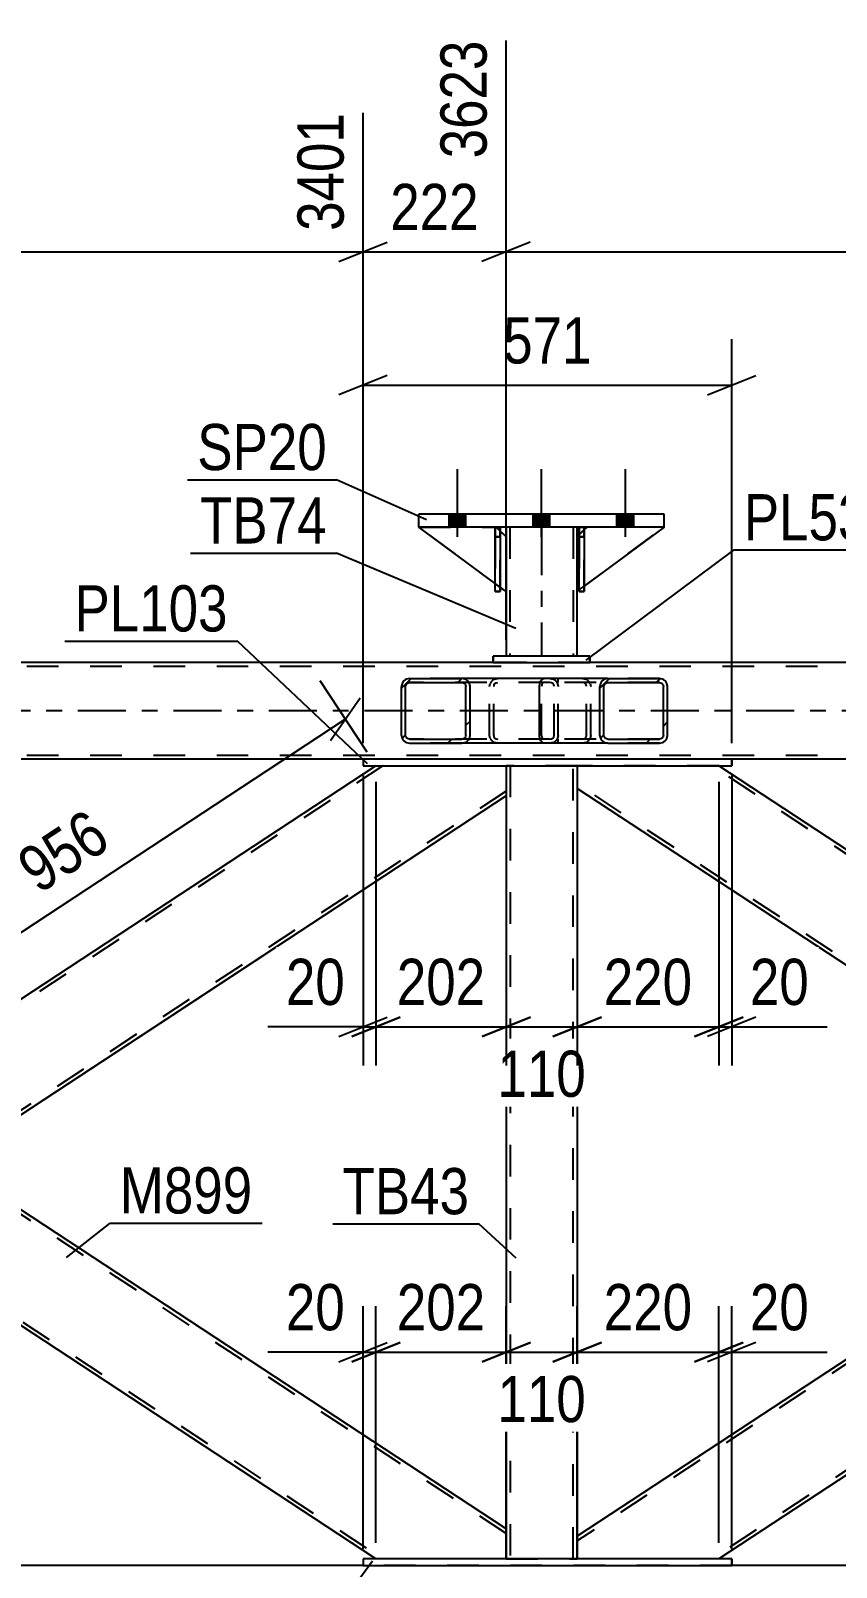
# Model space of a CAD drawing. Header units: millimetres. Extents: x -834 to 355, y -855 to -14.
# Drawn here: x -677.9 to -628, y -532.2 to -436.8 of the extents above; entities that cross this region are included whole.
import ezdxf

# ---------------------------------------------------------------- set-up
doc = ezdxf.new("R2010")
doc.units = ezdxf.units.MM
doc.linetypes.add('DXK_LINE_DOT2', pattern=[3.9198, 1.9599, -1.9599])
doc.linetypes.add('DXK_LINE_DOT3', pattern=[5.9187, 2.979, -0.9799, 0.9799, -0.9799])
doc.styles.add('Arial Narrow', font='ARIALN.TTF', dxfattribs={"height": 0.2})

# ---------------------------------------------------------------- blocks, each defined once
blk = doc.blocks.new('Bolt-570384938-8550 - 8376')
at = {"linetype": 'Continuous'}
for points in [[(-651.956, -467.632), (-650.916, -467.632), (-650.916, -466.832), (-651.956, -466.832)], [(-651.956, -467.632), (-650.916, -467.632), (-650.916, -466.832), (-651.956, -466.832)], [(-651.956, -467.632), (-650.916, -467.632), (-650.916, -466.832), (-651.956, -466.832)], [(-646.756, -467.632), (-645.716, -467.632), (-645.716, -466.832), (-646.756, -466.832)], [(-646.756, -467.632), (-645.716, -467.632), (-645.716, -466.832), (-646.756, -466.832)], [(-641.556, -467.632), (-640.516, -467.632), (-640.516, -466.832), (-641.556, -466.832)], [(-641.556, -467.632), (-640.516, -467.632), (-640.516, -466.832), (-641.556, -466.832)], [(-641.556, -467.632), (-640.516, -467.632), (-640.516, -466.832), (-641.556, -466.832)]]:
    blk.add_hatch(color=1, dxfattribs=at).paths.add_polyline_path(points)
at = {"color": 1, "linetype": 'Continuous'}
for p, q in [((-651.436, -468.232), (-651.436, -464.032)), ((-651.436, -468.232), (-651.436, -464.032)), ((-651.436, -468.232), (-651.436, -464.032)), ((-646.236, -468.232), (-646.236, -464.032)), ((-646.236, -468.232), (-646.236, -464.032)), ((-641.036, -468.232), (-641.036, -464.032)), ((-641.036, -468.232), (-641.036, -464.032)), ((-641.036, -468.232), (-641.036, -464.032)), ((-651.956, -467.632), (-651.956, -466.832)), ((-651.956, -467.632), (-651.956, -466.832)), ((-651.956, -467.632), (-651.956, -466.832)), ((-650.916, -467.632), (-650.916, -466.832)), ((-650.916, -467.632), (-650.916, -466.832)), ((-650.916, -467.632), (-650.916, -466.832)), ((-646.756, -467.632), (-646.756, -466.832)), ((-646.756, -467.632), (-646.756, -466.832)), ((-645.716, -467.632), (-645.716, -466.832)), ((-645.716, -467.632), (-645.716, -466.832)), ((-641.556, -467.632), (-641.556, -466.832)), ((-641.556, -467.632), (-641.556, -466.832)), ((-641.556, -467.632), (-641.556, -466.832)), ((-640.516, -467.632), (-640.516, -466.832)), ((-640.516, -467.632), (-640.516, -466.832)), ((-640.516, -467.632), (-640.516, -466.832))]:
    blk.add_line(p, q, dxfattribs=at)
blk = doc.blocks.new('Part-570384938-8396 - 8376')
at = {"linetype": 'Continuous'}
h = blk.add_hatch(dxfattribs=at)
h.set_pattern_fill('', scale=0.7, style=0, pattern_type=0)
h.set_pattern_definition([(45, (-654.8818, -480.7356), (-1.57154, 1.57154), [])])
h.paths.add_polyline_path([(-654.921, -480.552), (-654.882, -480.736), (-654.771, -480.891), (-654.605, -480.995), (-654.41, -481.032), (-651.175, -481.032), (-650.979, -480.995), (-650.814, -480.891), (-650.703, -480.736), (-650.664, -480.552), (-650.664, -477.512), (-650.703, -477.328), (-650.814, -477.173), (-650.979, -477.068), (-651.175, -477.032), (-654.41, -477.032), (-654.605, -477.068), (-654.771, -477.173), (-654.882, -477.328), (-654.921, -477.512)])
h.paths.add_polyline_path([(-654.646, -477.42), (-654.591, -477.342), (-654.508, -477.29), (-654.41, -477.272), (-651.175, -477.272), (-651.077, -477.29), (-650.994, -477.342), (-650.939, -477.42), (-650.919, -477.512), (-650.919, -480.552), (-650.939, -480.644), (-650.994, -480.722), (-651.077, -480.774), (-651.175, -480.792), (-654.41, -480.792), (-654.508, -480.774), (-654.591, -480.722), (-654.646, -480.644), (-654.665, -480.552), (-654.665, -477.512)])
at = {"color": 2, "linetype": 'Continuous'}
for p, q in [((-654.882, -477.328), (-654.921, -477.512)), ((-654.665, -477.512), (-654.646, -477.42)), ((-654.646, -477.42), (-654.591, -477.342)), ((-654.41, -477.032), (-654.605, -477.068)), ((-654.591, -477.342), (-654.508, -477.29)), ((-654.508, -477.29), (-654.41, -477.272)), ((-654.41, -477.032), (-651.175, -477.032)), ((-654.41, -477.272), (-651.175, -477.272)), ((-646.096, -477.032), (-651.175, -477.032)), ((-650.979, -477.068), (-651.175, -477.032)), ((-651.175, -477.272), (-651.077, -477.29)), ((-651.077, -477.29), (-650.994, -477.342)), ((-650.994, -477.342), (-650.939, -477.42)), ((-650.939, -477.42), (-650.919, -477.512)), ((-650.664, -477.512), (-650.703, -477.328)), ((-654.921, -480.552), (-654.921, -477.512)), ((-654.665, -480.552), (-654.665, -477.512)), ((-650.919, -480.552), (-650.919, -477.512)), ((-650.664, -480.552), (-650.664, -477.512)), ((-654.921, -480.552), (-654.882, -480.736)), ((-654.646, -480.644), (-654.665, -480.552)), ((-654.591, -480.722), (-654.646, -480.644)), ((-654.605, -480.995), (-654.41, -481.032)), ((-654.508, -480.774), (-654.591, -480.722)), ((-654.41, -480.792), (-654.508, -480.774)), ((-654.41, -480.792), (-651.175, -480.792)), ((-654.41, -481.032), (-651.175, -481.032)), ((-651.077, -480.774), (-651.175, -480.792)), ((-651.175, -481.032), (-650.979, -480.995)), ((-646.096, -481.032), (-651.175, -481.032)), ((-650.994, -480.722), (-651.077, -480.774)), ((-650.939, -480.644), (-650.994, -480.722)), ((-650.919, -480.552), (-650.939, -480.644)), ((-650.703, -480.736), (-650.664, -480.552))]:
    blk.add_line(p, q, dxfattribs=at)
at = {"color": 7, "linetype": 'DXK_LINE_DOT2'}
for p, q in [((-651.175, -477.032), (-654.41, -477.032)), ((-645.71, -477.272), (-654.41, -477.272)), ((-649.455, -477.512), (-649.417, -477.328)), ((-649.181, -477.42), (-649.2, -477.512)), ((-649.125, -477.342), (-649.181, -477.42)), ((-649.14, -477.068), (-648.945, -477.032)), ((-649.125, -477.342), (-649.103, -477.328)), ((-649.103, -477.328), (-649.042, -477.29)), ((-649.042, -477.29), (-648.945, -477.272)), ((-645.71, -477.032), (-646.096, -477.032)), ((-645.71, -477.032), (-645.514, -477.068)), ((-645.612, -477.29), (-645.71, -477.272)), ((-645.529, -477.342), (-645.612, -477.29)), ((-645.474, -477.42), (-645.529, -477.342)), ((-645.454, -477.512), (-645.474, -477.42)), ((-645.238, -477.328), (-645.199, -477.512)), ((-649.455, -480.552), (-649.455, -477.512)), ((-649.2, -480.552), (-649.2, -477.512)), ((-645.454, -480.552), (-645.454, -477.512)), ((-645.199, -480.552), (-645.199, -477.512)), ((-645.71, -480.792), (-654.41, -480.792)), ((-651.175, -481.032), (-654.41, -481.032)), ((-649.417, -480.736), (-649.455, -480.552)), ((-649.2, -480.552), (-649.181, -480.644)), ((-649.181, -480.644), (-649.125, -480.722)), ((-648.945, -481.032), (-649.14, -480.995)), ((-649.125, -480.722), (-649.042, -480.774)), ((-649.042, -480.774), (-648.945, -480.792)), ((-645.71, -481.032), (-646.096, -481.032)), ((-645.71, -480.792), (-645.612, -480.774)), ((-645.514, -480.995), (-645.71, -481.032)), ((-645.612, -480.774), (-645.529, -480.722)), ((-645.529, -480.722), (-645.474, -480.644)), ((-645.474, -480.644), (-645.454, -480.552)), ((-645.199, -480.552), (-645.238, -480.736))]:
    blk.add_line(p, q, dxfattribs=at)
at = {"color": 2, "linetype": 'Continuous'}
for centre, start, end in [((-654.429, -477.533), 110.75831, 155.68004), ((-651.155, -477.533), 24.31996, 69.24169), ((-654.429, -480.531), 204.31996, 249.24169), ((-651.155, -480.531), 290.75831, 335.68004)]:
    blk.add_arc(centre, 0.496, start, end, dxfattribs=at)
at = {"color": 7, "linetype": 'DXK_LINE_DOT2'}
for centre, start, end in [((-648.964, -477.533), 110.75832, 155.68004), ((-645.69, -477.533), 24.31996, 69.24168), ((-648.964, -480.531), 204.31996, 249.24168), ((-645.69, -480.531), 290.75832, 335.68004)]:
    blk.add_arc(centre, 0.496, start, end, dxfattribs=at)
blk = doc.blocks.new('Part-570384938-8742 - 8376')
at = {"color": 2, "linetype": 'Continuous'}
for p, q in [((-648.789, -467.632), (-649.109, -467.632)), ((-649.109, -471.632), (-649.109, -467.632)), ((-648.789, -467.632), (-648.789, -467.632)), ((-648.789, -467.632), (-648.789, -471.632)), ((-648.789, -471.632), (-649.109, -471.632))]:
    blk.add_line(p, q, dxfattribs=at)
at = {"color": 7, "linetype": 'DXK_LINE_DOT2'}
for p, q in [((-649.109, -467.632), (-649.109, -468.232)), ((-648.789, -468.232), (-648.789, -467.632)), ((-648.789, -468.232), (-649.109, -468.232)), ((-649.109, -468.232), (-649.109, -471.632)), ((-648.789, -471.632), (-648.789, -468.232))]:
    blk.add_line(p, q, dxfattribs=at)
blk = doc.blocks.new('Part-570384938-8489 - 8376')
at = {"color": 7, "linetype": 'DXK_LINE_DOT2'}
for p, q in [((-644.024, -482.432), (-648.424, -482.432)), ((-648.424, -482.432), (-648.424, -484.301)), ((-648.184, -482.432), (-648.184, -531.631)), ((-644.264, -531.631), (-644.264, -482.432)), ((-644.024, -482.432), (-644.024, -483.837)), ((-648.424, -529.762), (-648.424, -531.631)), ((-644.024, -530.227), (-644.024, -531.631)), ((-648.424, -531.631), (-644.024, -531.631))]:
    blk.add_line(p, q, dxfattribs=at)
at = {"color": 2, "linetype": 'Continuous'}
for p, q in [((-644.024, -483.837), (-644.024, -530.227)), ((-648.424, -484.301), (-648.424, -529.762))]:
    blk.add_line(p, q, dxfattribs=at)
blk = doc.blocks.new('Part-570384938-8442 - 8376')
at = {"color": 7, "linetype": 'DXK_LINE_DOT2'}
for p, q in [((-570.928, -482.432), (-644.024, -530.513)), ((-560.883, -482.432), (-635.679, -531.631)), ((-560.447, -482.432), (-571.365, -482.432)), ((-571.365, -482.432), (-571.365, -482.432)), ((-560.737, -482.623), (-560.447, -482.432)), ((-560.704, -482.601), (-560.737, -482.623)), ((-560.704, -482.601), (-560.447, -482.432)), ((-560.447, -482.432), (-560.447, -482.432)), ((-603.304, -503.441), (-608.763, -507.032)), ((-597.845, -507.032), (-603.304, -510.623)), ((-635.242, -531.631), (-644.024, -531.631)), ((-635.242, -531.631), (-635.242, -531.631))]:
    blk.add_line(p, q, dxfattribs=at)
at = {"color": 2, "linetype": 'Continuous'}
for p, q in [((-571.365, -482.432), (-603.304, -503.441)), ((-560.737, -482.623), (-597.845, -507.032)), ((-608.763, -507.032), (-644.024, -530.226)), ((-603.304, -510.623), (-635.242, -531.631)), ((-644.024, -531.631), (-644.024, -530.226))]:
    blk.add_line(p, q, dxfattribs=at)
blk = doc.blocks.new('Part-570384938-8464 - 8376')
at = {"color": 7, "linetype": 'DXK_LINE_DOT2'}
for p, q in [((-656.062, -482.432), (-730.858, -531.631)), ((-656.499, -482.432), (-648.424, -482.432)), ((-656.499, -482.432), (-656.499, -482.432)), ((-648.424, -482.432), (-648.424, -484.302)), ((-648.424, -484.015), (-720.813, -531.631)), ((-688.438, -503.441), (-693.897, -507.032)), ((-682.979, -507.032), (-688.438, -510.623)), ((-731.294, -531.631), (-731.294, -531.631)), ((-731.294, -531.631), (-720.376, -531.631))]:
    blk.add_line(p, q, dxfattribs=at)
at = {"color": 2, "linetype": 'Continuous'}
for p, q in [((-656.499, -482.432), (-688.438, -503.441)), ((-648.424, -482.432), (-648.424, -484.302)), ((-648.424, -484.302), (-682.979, -507.032)), ((-693.897, -507.032), (-731.294, -531.631)), ((-688.438, -510.623), (-720.376, -531.631))]:
    blk.add_line(p, q, dxfattribs=at)
blk = doc.blocks.new('Part-570384938-8469 - 8376')
at = {"color": 2, "linetype": 'Continuous'}
for p, q in [((-682.979, -507.032), (-688.438, -510.623)), ((-682.979, -507.032), (-682.979, -507.032)), ((-648.424, -529.761), (-682.979, -507.032)), ((-688.438, -510.623), (-688.438, -510.623)), ((-656.5, -531.631), (-688.438, -510.623)), ((-648.424, -531.631), (-648.424, -529.761))]:
    blk.add_line(p, q, dxfattribs=at)
at = {"color": 7, "linetype": 'DXK_LINE_DOT2'}
for p, q in [((-683.012, -507.054), (-683.416, -507.319)), ((-683.416, -507.319), (-683.416, -507.319)), ((-683.416, -507.319), (-683.416, -507.319)), ((-683.198, -507.175), (-683.198, -507.175)), ((-648.424, -530.049), (-683.198, -507.175)), ((-682.979, -507.032), (-682.979, -507.032)), ((-688.22, -510.479), (-688.203, -510.468)), ((-688.22, -510.479), (-688.22, -510.479)), ((-688.22, -510.479), (-656.063, -531.631)), ((-688.001, -510.335), (-688.001, -510.335)), ((-648.424, -530.116), (-648.424, -530.049)), ((-648.424, -531.631), (-656.5, -531.631)), ((-656.5, -531.631), (-656.5, -531.631))]:
    blk.add_line(p, q, dxfattribs=at)
blk = doc.blocks.new('Part-570384938-8829 - 8376')
at = {"color": 2, "linetype": 'Continuous'}
for p, q in [((-644.024, -482.432), (-644.024, -483.838)), ((-603.304, -503.441), (-635.243, -482.432)), ((-608.763, -507.032), (-644.024, -483.838)), ((-603.574, -503.618), (-608.763, -507.032)), ((-603.337, -503.463), (-603.574, -503.618)), ((-603.304, -503.441), (-603.337, -503.463))]:
    blk.add_line(p, q, dxfattribs=at)
at = {"color": 7, "linetype": 'DXK_LINE_DOT2'}
for p, q in [((-635.243, -482.432), (-644.024, -482.432)), ((-635.68, -482.432), (-635.68, -482.432)), ((-603.522, -503.585), (-635.68, -482.432)), ((-608.545, -506.888), (-644.024, -483.55)), ((-603.741, -503.728), (-603.741, -503.728)), ((-603.741, -503.728), (-603.741, -503.728)), ((-603.574, -503.618), (-603.432, -503.525)), ((-603.522, -503.585), (-603.522, -503.585)), ((-603.304, -503.441), (-603.304, -503.441)), ((-603.304, -503.441), (-603.304, -503.441)), ((-608.763, -507.032), (-608.763, -507.032))]:
    blk.add_line(p, q, dxfattribs=at)
blk = doc.blocks.new('Part-570384938-8698 - 8376')
at = {"color": 2, "linetype": 'Continuous'}
for p, q in [((-653.836, -467.632), (-653.836, -466.832)), ((-638.636, -466.832), (-653.836, -466.832)), ((-638.636, -467.632), (-638.636, -466.832)), ((-638.636, -467.632), (-653.836, -467.632))]:
    blk.add_line(p, q, dxfattribs=at)
at = {"color": 7, "linetype": 'DXK_LINE_DOT2'}
for p, q in [((-653.836, -467.632), (-653.836, -466.832)), ((-638.636, -467.632), (-638.636, -466.832))]:
    blk.add_line(p, q, dxfattribs=at)
blk = doc.blocks.new('Part-570384938-8728 - 8376')
at = {"color": 2, "linetype": 'Continuous'}
for p, q in [((-648.436, -467.632), (-648.436, -468.232)), ((-644.036, -467.632), (-644.036, -468.232)), ((-648.436, -471.631), (-648.436, -475.632)), ((-644.036, -471.631), (-644.036, -475.632))]:
    blk.add_line(p, q, dxfattribs=at)
at = {"color": 7, "linetype": 'DXK_LINE_DOT2'}
for p, q in [((-644.036, -467.632), (-648.436, -467.632)), ((-648.196, -467.632), (-648.196, -475.632)), ((-644.276, -467.632), (-644.276, -475.632)), ((-648.436, -468.232), (-648.436, -471.631)), ((-644.036, -468.232), (-644.036, -471.631)), ((-644.036, -475.632), (-648.436, -475.632))]:
    blk.add_line(p, q, dxfattribs=at)
at = {"color": 7, "linetype": 'DXK_LINE_DOT3'}
blk.add_line((-646.236, -467.632), (-646.236, -475.632), dxfattribs=at)
blk = doc.blocks.new('Part-570384938-8733 - 8376')
at = {"color": 2, "linetype": 'Continuous'}
for p, q in [((-649.236, -476.032), (-649.236, -475.632)), ((-649.236, -475.632), (-649.236, -475.632)), ((-643.236, -475.632), (-649.236, -475.632)), ((-649.236, -476.032), (-649.236, -476.032)), ((-649.236, -476.032), (-643.236, -476.032)), ((-643.236, -475.632), (-643.236, -476.032))]:
    blk.add_line(p, q, dxfattribs=at)
at = {"color": 7, "linetype": 'DXK_LINE_DOT2'}
for p, q in [((-649.236, -475.632), (-649.236, -476.032)), ((-643.236, -475.632), (-643.236, -475.632)), ((-643.236, -476.032), (-643.236, -475.632)), ((-643.236, -476.032), (-643.236, -476.032))]:
    blk.add_line(p, q, dxfattribs=at)
blk = doc.blocks.new('Part-570384938-8734 - 8376')
at = {"color": 7, "linetype": 'DXK_LINE_DOT2'}
for p, q in [((-649.109, -468.232), (-649.109, -467.632)), ((-649.109, -467.632), (-649.109, -467.632)), ((-649.109, -467.632), (-649.109, -471.632)), ((-649.109, -467.632), (-648.789, -467.632)), ((-648.789, -467.632), (-648.789, -468.232)), ((-648.789, -471.632), (-648.789, -467.632)), ((-649.109, -471.632), (-649.109, -468.232)), ((-649.109, -468.232), (-648.789, -468.232)), ((-648.789, -468.232), (-648.789, -471.632)), ((-649.109, -471.632), (-648.789, -471.632))]:
    blk.add_line(p, q, dxfattribs=at)
blk = doc.blocks.new('Part-570384938-8735 - 8376')
at = {"color": 7, "linetype": 'DXK_LINE_DOT2'}
for p, q in [((-643.909, -467.632), (-643.91, -467.632)), ((-643.91, -467.632), (-643.909, -471.632)), ((-643.91, -467.632), (-643.589, -467.632)), ((-643.909, -468.232), (-643.909, -467.632)), ((-643.589, -471.632), (-643.59, -467.632)), ((-643.589, -467.632), (-643.589, -468.232)), ((-643.909, -471.632), (-643.909, -468.232)), ((-643.909, -468.232), (-643.589, -468.232)), ((-643.589, -468.232), (-643.589, -471.632)), ((-643.909, -471.632), (-643.589, -471.632))]:
    blk.add_line(p, q, dxfattribs=at)
blk = doc.blocks.new('Part-570384938-8743 - 8376')
at = {"color": 2, "linetype": 'Continuous'}
for p, q in [((-643.59, -467.632), (-643.91, -467.632)), ((-643.91, -471.632), (-643.91, -467.632)), ((-643.59, -467.632), (-643.59, -467.632)), ((-643.59, -467.632), (-643.59, -471.632)), ((-643.59, -471.632), (-643.91, -471.632))]:
    blk.add_line(p, q, dxfattribs=at)
at = {"color": 7, "linetype": 'DXK_LINE_DOT2'}
for p, q in [((-643.91, -467.632), (-643.91, -468.232)), ((-643.59, -468.232), (-643.59, -467.632)), ((-643.59, -468.232), (-643.91, -468.232)), ((-643.91, -468.232), (-643.91, -471.632)), ((-643.59, -471.632), (-643.59, -468.232))]:
    blk.add_line(p, q, dxfattribs=at)
blk = doc.blocks.new('Part-570384938-8744 - 8376')
at = {"color": 7, "linetype": 'DXK_LINE_DOT2'}
for p, q in [((-643.436, -467.631), (-644.036, -468.231)), ((-644.036, -468.231), (-643.436, -467.631)), ((-644.036, -471.631), (-638.636, -467.632)), ((-638.636, -467.632), (-643.436, -467.631)), ((-644.036, -468.231), (-644.036, -471.631)), ((-644.036, -468.231), (-644.036, -468.231)), ((-644.036, -468.231), (-644.036, -471.631))]:
    blk.add_line(p, q, dxfattribs=at)
blk = doc.blocks.new('Part-570384938-8745 - 8376')
at = {"color": 7, "linetype": 'DXK_LINE_DOT2'}
for p, q in [((-644.036, -468.231), (-643.436, -467.631)), ((-643.59, -467.785), (-643.91, -468.105)), ((-638.636, -467.632), (-643.436, -467.631)), ((-644.036, -468.231), (-644.036, -471.631)), ((-644.036, -471.631), (-643.59, -471.301))]:
    blk.add_line(p, q, dxfattribs=at)
at = {"color": 2, "linetype": 'Continuous'}
for p, q in [((-643.436, -467.631), (-643.59, -467.785)), ((-638.636, -467.632), (-643.59, -471.301)), ((-643.91, -468.105), (-644.036, -468.231)), ((-644.036, -468.231), (-644.036, -471.631)), ((-644.036, -468.231), (-644.036, -468.231)), ((-643.91, -471.538), (-644.036, -471.631))]:
    blk.add_line(p, q, dxfattribs=at)
blk = doc.blocks.new('Part-570384938-8746 - 8376')
at = {"color": 7, "linetype": 'DXK_LINE_DOT2'}
for p, q in [((-648.436, -471.631), (-653.836, -467.631)), ((-653.836, -467.631), (-649.036, -467.631)), ((-649.036, -467.631), (-648.436, -468.231)), ((-648.436, -468.231), (-648.436, -471.631))]:
    blk.add_line(p, q, dxfattribs=at)
blk = doc.blocks.new('Part-570384938-8747 - 8376')
at = {"color": 2, "linetype": 'Continuous'}
for p, q in [((-649.109, -471.132), (-653.836, -467.631)), ((-648.436, -468.231), (-648.789, -467.878)), ((-648.436, -468.231), (-648.436, -471.631)), ((-648.436, -471.631), (-648.789, -471.369))]:
    blk.add_line(p, q, dxfattribs=at)
at = {"color": 7, "linetype": 'DXK_LINE_DOT2'}
for p, q in [((-649.036, -467.631), (-653.836, -467.631)), ((-648.789, -467.878), (-649.036, -467.631)), ((-648.789, -471.369), (-649.109, -471.132))]:
    blk.add_line(p, q, dxfattribs=at)
blk = doc.blocks.new('Part-570384938-8784 - 8376')
at = {"color": 2, "linetype": 'Continuous'}
for p, q in [((-657.3, -531.631), (-657.3, -532.031)), ((-634.442, -531.631), (-657.3, -531.631)), ((-634.442, -531.631), (-634.442, -532.031)), ((-634.442, -531.631), (-634.442, -531.631)), ((-657.3, -532.031), (-634.442, -532.031)), ((-634.442, -532.031), (-634.442, -532.031))]:
    blk.add_line(p, q, dxfattribs=at)
at = {"color": 7, "linetype": 'DXK_LINE_DOT2'}
for p, q in [((-657.3, -531.631), (-657.3, -532.031)), ((-634.442, -532.031), (-634.442, -531.631)), ((-634.442, -531.631), (-634.442, -531.631)), ((-634.442, -532.031), (-634.442, -532.031))]:
    blk.add_line(p, q, dxfattribs=at)
blk = doc.blocks.new('Part-570384938-8885 - 8376')
at = {"color": 2, "linetype": 'Continuous'}
for p, q in [((-657.299, -482.032), (-657.299, -482.432)), ((-634.443, -482.032), (-657.299, -482.032)), ((-634.443, -482.032), (-634.443, -482.432)), ((-634.443, -482.032), (-634.443, -482.032)), ((-657.299, -482.432), (-634.443, -482.432)), ((-634.443, -482.432), (-634.443, -482.432))]:
    blk.add_line(p, q, dxfattribs=at)
at = {"color": 7, "linetype": 'DXK_LINE_DOT2'}
for p, q in [((-657.299, -482.032), (-657.299, -482.432)), ((-634.443, -482.432), (-634.443, -482.032)), ((-634.443, -482.032), (-634.443, -482.032)), ((-634.443, -482.432), (-634.443, -482.432))]:
    blk.add_line(p, q, dxfattribs=at)
blk = doc.blocks.new('Part-570384938-8902 - 8376')
at = {"color": 2, "linetype": 'Continuous'}
for p, q in [((-657.3, -532.031), (-719.576, -532.031)), ((-572.166, -532.031), (-634.442, -532.031))]:
    blk.add_line(p, q, dxfattribs=at)
at = {"color": 7, "linetype": 'DXK_LINE_DOT2'}
blk.add_line((-634.442, -532.031), (-657.3, -532.031), dxfattribs=at)
blk = doc.blocks.new('Part-570384938-8919 - 8376')
at = {"color": 7, "linetype": 'DXK_LINE_DOT2'}
for p, q in [((-115.637, -476.272), (-793.353, -476.272)), ((-643.236, -476.032), (-649.236, -476.032)), ((-115.637, -481.792), (-793.353, -481.792)), ((-634.443, -482.032), (-657.299, -482.032))]:
    blk.add_line(p, q, dxfattribs=at)
at = {"color": 2, "linetype": 'Continuous'}
for p, q in [((-649.236, -476.032), (-789.353, -476.032)), ((-393.833, -476.032), (-643.236, -476.032)), ((-657.299, -482.032), (-719.577, -482.032)), ((-572.165, -482.032), (-634.443, -482.032))]:
    blk.add_line(p, q, dxfattribs=at)
at = {"color": 7, "linetype": 'DXK_LINE_DOT3'}
blk.add_line((-115.637, -479.032), (-793.353, -479.032), dxfattribs=at)
blk = doc.blocks.new('Part-570384938-8923 - 8376')
at = {"linetype": 'Continuous'}
h = blk.add_hatch(dxfattribs=at)
h.set_pattern_fill('', scale=0.7, style=0, pattern_type=0)
h.set_pattern_definition([(45, (-642.582, -480.7356), (-1.57154, 1.57154), [])])
h.paths.add_polyline_path([(-642.62, -480.552), (-642.582, -480.736), (-642.473, -480.891), (-642.31, -480.995), (-642.117, -481.032), (-638.928, -481.032), (-638.735, -480.995), (-638.572, -480.891), (-638.462, -480.736), (-638.424, -480.552), (-638.424, -477.512), (-638.462, -477.328), (-638.572, -477.173), (-638.735, -477.068), (-638.928, -477.032), (-642.117, -477.032), (-642.31, -477.068), (-642.473, -477.173), (-642.582, -477.328), (-642.62, -477.512)])
h.paths.add_polyline_path([(-642.349, -477.42), (-642.295, -477.342), (-642.213, -477.29), (-642.117, -477.272), (-638.928, -477.272), (-638.831, -477.29), (-638.75, -477.342), (-638.695, -477.42), (-638.676, -477.512), (-638.676, -480.552), (-638.695, -480.644), (-638.75, -480.722), (-638.831, -480.774), (-638.928, -480.792), (-642.117, -480.792), (-642.213, -480.774), (-642.295, -480.722), (-642.349, -480.644), (-642.369, -480.552), (-642.369, -477.512)])
at = {"color": 2, "linetype": 'Continuous'}
for p, q in [((-646.365, -477.512), (-646.345, -477.328)), ((-646.345, -477.328), (-646.287, -477.173)), ((-646.287, -477.173), (-646.199, -477.068)), ((-646.199, -477.068), (-646.096, -477.032)), ((-642.117, -477.032), (-646.096, -477.032)), ((-642.582, -477.328), (-642.62, -477.512)), ((-642.369, -477.512), (-642.349, -477.42)), ((-642.349, -477.42), (-642.295, -477.342)), ((-642.117, -477.032), (-642.31, -477.068)), ((-642.295, -477.342), (-642.213, -477.29)), ((-642.213, -477.29), (-642.117, -477.272)), ((-642.117, -477.032), (-638.928, -477.032)), ((-642.117, -477.272), (-638.928, -477.272)), ((-638.735, -477.068), (-638.928, -477.032)), ((-638.928, -477.272), (-638.831, -477.29)), ((-638.831, -477.29), (-638.75, -477.342)), ((-638.75, -477.342), (-638.695, -477.42)), ((-638.695, -477.42), (-638.676, -477.512)), ((-638.424, -477.512), (-638.462, -477.328)), ((-646.365, -480.552), (-646.365, -477.512)), ((-642.62, -480.552), (-642.62, -477.512)), ((-642.369, -480.552), (-642.369, -477.512)), ((-638.676, -480.552), (-638.676, -477.512)), ((-638.424, -480.552), (-638.424, -477.512)), ((-646.345, -480.736), (-646.365, -480.552)), ((-646.287, -480.891), (-646.345, -480.736)), ((-646.199, -480.995), (-646.287, -480.891)), ((-646.096, -481.032), (-646.199, -480.995)), ((-642.117, -481.032), (-646.096, -481.032)), ((-642.62, -480.552), (-642.582, -480.736)), ((-642.349, -480.644), (-642.369, -480.552)), ((-642.295, -480.722), (-642.349, -480.644)), ((-642.31, -480.995), (-642.117, -481.032)), ((-642.213, -480.774), (-642.295, -480.722)), ((-642.117, -480.792), (-642.213, -480.774)), ((-642.117, -480.792), (-638.928, -480.792)), ((-642.117, -481.032), (-638.928, -481.032)), ((-638.831, -480.774), (-638.928, -480.792)), ((-638.928, -481.032), (-638.735, -480.995)), ((-638.75, -480.722), (-638.831, -480.774)), ((-638.695, -480.644), (-638.75, -480.722)), ((-638.676, -480.552), (-638.695, -480.644)), ((-638.462, -480.736), (-638.424, -480.552))]:
    blk.add_line(p, q, dxfattribs=at)
at = {"color": 7, "linetype": 'DXK_LINE_DOT2'}
for p, q in [((-646.221, -477.42), (-646.231, -477.512)), ((-646.192, -477.342), (-646.221, -477.42)), ((-646.148, -477.29), (-646.192, -477.342)), ((-646.096, -477.272), (-646.148, -477.29)), ((-638.928, -477.272), (-646.096, -477.272)), ((-645.199, -477.272), (-645.199, -477.032)), ((-643.689, -477.032), (-643.497, -477.068)), ((-643.593, -477.29), (-643.689, -477.272)), ((-643.511, -477.342), (-643.593, -477.29)), ((-643.457, -477.42), (-643.511, -477.342)), ((-643.437, -477.512), (-643.457, -477.42)), ((-643.224, -477.328), (-643.186, -477.512)), ((-638.928, -477.032), (-642.117, -477.032)), ((-646.231, -480.552), (-646.231, -477.512)), ((-643.437, -480.552), (-643.437, -477.512)), ((-643.186, -480.552), (-643.186, -477.512)), ((-646.231, -480.552), (-646.221, -480.644)), ((-646.221, -480.644), (-646.192, -480.722)), ((-646.192, -480.722), (-646.148, -480.774)), ((-646.148, -480.774), (-646.096, -480.792)), ((-638.928, -480.792), (-646.096, -480.792)), ((-645.199, -481.032), (-645.199, -480.792)), ((-643.689, -480.792), (-643.593, -480.774)), ((-643.497, -480.995), (-643.689, -481.032)), ((-643.593, -480.774), (-643.511, -480.722)), ((-643.511, -480.722), (-643.457, -480.644)), ((-643.457, -480.644), (-643.437, -480.552)), ((-643.186, -480.552), (-643.224, -480.736)), ((-638.928, -481.032), (-642.117, -481.032))]:
    blk.add_line(p, q, dxfattribs=at)
for centre, start, end in [((-643.674, -477.528), 23.89514, 68.84868), ((-643.674, -480.536), 291.15132, 336.10486)]:
    blk.add_arc(centre, 0.492, start, end, dxfattribs=at)
at = {"color": 2, "linetype": 'Continuous'}
for centre, start, end in [((-642.132, -477.528), 111.15132, 156.10487), ((-638.913, -477.528), 23.89513, 68.84868), ((-642.132, -480.536), 203.89513, 248.84868), ((-638.913, -480.536), 291.15132, 336.10487)]:
    blk.add_arc(centre, 0.492, start, end, dxfattribs=at)
blk = doc.blocks.new('StraightDimension-570384938-49028 - 8376')
at = {"color": 7, "linetype": 'Continuous'}
for p, q in [((-742.433, -481.032), (-742.433, -441.945)), ((-657.299, -481.032), (-657.299, -441.945)), ((-740.933, -449.957), (-743.933, -451.157)), ((-742.433, -450.557), (-657.299, -450.557)), ((-658.799, -451.157), (-655.799, -449.957))]:
    blk.add_line(p, q, dxfattribs=at)
at = {"color": 0}
blk.add_wipeout([(-695.61, -449.807), (-695.61, -445.607), (-704.122, -445.607), (-704.122, -449.807)], dxfattribs=at)
at = {"color": 3, "style": 'Arial Narrow'}
blk.add_text('2128', height=2.8633, dxfattribs=at).set_placement((-703.522, -449.207))
at = {"color": 0, "linetype": 'Continuous'}
blk.add_wipeout([(-657.899, -441.345), (-662.099, -441.345), (-662.099, -449.857), (-657.899, -449.857)], dxfattribs=at)
at = {"color": 3, "linetype": 'Continuous', "style": 'Arial Narrow'}
blk.add_text('3401', height=2.8633, rotation=90.00021, dxfattribs=at).set_placement((-658.499, -449.257))
blk = doc.blocks.new('StraightDimension-570384938-48258 - 8376')
at = {"color": 7, "linetype": 'Continuous'}
for p, q in [((-648.424, -483.432), (-648.424, -501.472)), ((-644.024, -483.432), (-644.024, -501.472)), ((-649.924, -499.222), (-646.924, -498.022)), ((-642.524, -498.022), (-645.524, -499.222)), ((-648.424, -498.622), (-644.024, -498.622))]:
    blk.add_line(p, q, dxfattribs=at)
at = {"color": 0}
blk.add_wipeout([(-642.882, -503.572), (-642.882, -499.372), (-649.566, -499.372), (-649.566, -503.572)], dxfattribs=at)
at = {"color": 3, "style": 'Arial Narrow'}
blk.add_text('110', height=2.8633, dxfattribs=at).set_placement((-648.966, -502.972))
blk = doc.blocks.new('StraightDimension-570384938-48257 - 8376')
at = {"color": 7, "linetype": 'Continuous'}
for p, q in [((-644.024, -483.432), (-644.024, -501.022)), ((-635.243, -483.432), (-635.243, -501.022)), ((-645.524, -499.222), (-642.524, -498.022)), ((-633.743, -498.022), (-636.743, -499.222)), ((-644.024, -498.622), (-635.243, -498.622))]:
    blk.add_line(p, q, dxfattribs=at)
at = {"color": 0}
blk.add_wipeout([(-636.291, -497.872), (-636.291, -493.672), (-642.976, -493.672), (-642.976, -497.872)], dxfattribs=at)
at = {"color": 3, "style": 'Arial Narrow'}
blk.add_text('220', height=2.8633, dxfattribs=at).set_placement((-642.376, -497.272))
blk = doc.blocks.new('StraightDimension-570384938-48432 - 8376')
at = {"color": 7, "linetype": 'Continuous'}
for p, q in [((-657.3, -531.031), (-657.3, -515.949)), ((-656.5, -530.631), (-656.5, -515.949)), ((-658.8, -519.399), (-655.8, -518.199)), ((-655, -518.199), (-658, -519.399)), ((-657.3, -518.799), (-663.206, -518.799)), ((-657.3, -518.799), (-663.206, -518.799)), ((-657.3, -518.799), (-656.5, -518.799))]:
    blk.add_line(p, q, dxfattribs=at)
at = {"color": 0}
blk.add_wipeout([(-657.825, -518.049), (-657.825, -513.849), (-662.681, -513.849), (-662.681, -518.049)], dxfattribs=at)
at = {"color": 3, "style": 'Arial Narrow'}
blk.add_text('20', height=2.8633, dxfattribs=at).set_placement((-662.081, -517.449))
blk = doc.blocks.new('StraightDimension-570384938-48431 - 8376')
at = {"color": 7, "linetype": 'Continuous'}
for p, q in [((-656.5, -530.631), (-656.5, -515.949)), ((-648.424, -530.631), (-648.424, -515.949)), ((-658, -519.399), (-655, -518.199)), ((-646.924, -518.199), (-649.924, -519.399)), ((-656.5, -518.799), (-648.424, -518.799))]:
    blk.add_line(p, q, dxfattribs=at)
at = {"color": 0}
blk.add_wipeout([(-649.12, -518.049), (-649.12, -513.849), (-655.804, -513.849), (-655.804, -518.049)], dxfattribs=at)
at = {"color": 3, "style": 'Arial Narrow'}
blk.add_text('202', height=2.8633, dxfattribs=at).set_placement((-655.204, -517.449))
blk = doc.blocks.new('StraightDimension-570384938-9725 - 8376')
at = {"color": 7, "linetype": 'Continuous'}
for p, q in [((-657.299, -481.032), (-657.299, -455.986)), ((-634.443, -481.032), (-634.443, -455.986)), ((-655.799, -458.236), (-658.799, -459.436)), ((-635.943, -459.436), (-632.943, -458.236)), ((-657.299, -458.836), (-634.443, -458.836))]:
    blk.add_line(p, q, dxfattribs=at)
at = {"color": 0}
blk.add_wipeout([(-642.529, -458.086), (-642.529, -453.886), (-649.213, -453.886), (-649.213, -458.086)], dxfattribs=at)
at = {"color": 3, "style": 'Arial Narrow'}
blk.add_text('571', height=2.8633, dxfattribs=at).set_placement((-648.613, -457.486))
blk = doc.blocks.new('AngleDimension-570384938-9847 - 8376')
at = {"color": 7, "linetype": 'Continuous'}
for p, q in [((-663.291, -494.081), (-691.58, -512.689)), ((-691.58, -512.689), (-705.115, -521.592)), ((-691.58, -512.689), (-691.58, -521.592)), ((-691.58, -521.592), (-705.115, -521.592))]:
    blk.add_line(p, q, dxfattribs=at)
at = {"color": 0}
for points in [[(-686.48, -514.713), (-690.68, -514.713), (-690.68, -519.569), (-686.48, -519.569)], [(-695.006, -526.692), (-695.006, -522.492), (-701.69, -522.492), (-701.69, -526.692)]]:
    blk.add_wipeout(points, dxfattribs=at)
at = {"color": 3, "style": 'Arial Narrow'}
blk.add_text('66', height=2.8633, rotation=90.00021, dxfattribs=at).set_placement((-687.08, -518.969))
blk.add_text('100', height=2.8633, dxfattribs=at).set_placement((-701.09, -526.092))
blk = doc.blocks.new('StraightDimension-570384938-9991 - 8376')
at = {"color": 7, "linetype": 'Continuous'}
for p, q in [((-657.049, -481.596), (-659.966, -477.161)), ((-659.323, -480.868), (-657.476, -478.217)), ((-690.339, -500.551), (-658.4, -479.542)), ((-688.988, -502.605), (-691.905, -498.17)), ((-689.416, -499.226), (-691.262, -501.877))]:
    blk.add_line(p, q, dxfattribs=at)
at = {"color": 0}
blk.add_wipeout([(-671.989, -487.583), (-674.297, -484.074), (-679.882, -487.748), (-677.574, -491.257)], dxfattribs=at)
at = {"color": 3, "style": 'Arial Narrow'}
blk.add_text('956', height=2.8633, rotation=33.33468, dxfattribs=at).set_placement((-677.402, -490.426))
blk = doc.blocks.new('StraightDimension-570384938-48256 - 8376')
at = {"color": 7, "linetype": 'Continuous'}
for p, q in [((-634.443, -483.032), (-634.443, -501.022)), ((-635.243, -483.432), (-635.243, -501.022)), ((-636.743, -499.222), (-633.743, -498.022)), ((-632.943, -498.022), (-635.943, -499.222)), ((-635.243, -498.622), (-634.443, -498.622)), ((-634.443, -498.622), (-628.537, -498.622)), ((-634.443, -498.622), (-628.537, -498.622))]:
    blk.add_line(p, q, dxfattribs=at)
at = {"color": 0}
blk.add_wipeout([(-629.062, -497.872), (-629.062, -493.672), (-633.918, -493.672), (-633.918, -497.872)], dxfattribs=at)
at = {"color": 3, "style": 'Arial Narrow'}
blk.add_text('20', height=2.8633, dxfattribs=at).set_placement((-633.318, -497.272))
blk = doc.blocks.new('StraightDimension-570384938-48259 - 8376')
at = {"color": 7, "linetype": 'Continuous'}
for p, q in [((-656.499, -483.432), (-656.499, -501.022)), ((-648.424, -483.432), (-648.424, -501.022)), ((-657.999, -499.222), (-654.999, -498.022)), ((-646.924, -498.022), (-649.924, -499.222)), ((-656.499, -498.622), (-648.424, -498.622))]:
    blk.add_line(p, q, dxfattribs=at)
at = {"color": 0}
blk.add_wipeout([(-649.119, -497.872), (-649.119, -493.672), (-655.804, -493.672), (-655.804, -497.872)], dxfattribs=at)
at = {"color": 3, "style": 'Arial Narrow'}
blk.add_text('202', height=2.8633, dxfattribs=at).set_placement((-655.204, -497.272))
blk = doc.blocks.new('StraightDimension-570384938-48260 - 8376')
at = {"color": 7, "linetype": 'Continuous'}
for p, q in [((-657.299, -483.032), (-657.299, -501.022)), ((-656.499, -483.432), (-656.499, -501.022)), ((-658.799, -499.222), (-655.799, -498.022)), ((-654.999, -498.022), (-657.999, -499.222)), ((-657.299, -498.622), (-663.205, -498.622)), ((-657.299, -498.622), (-663.205, -498.622)), ((-657.299, -498.622), (-656.499, -498.622))]:
    blk.add_line(p, q, dxfattribs=at)
at = {"color": 0}
blk.add_wipeout([(-657.824, -497.872), (-657.824, -493.672), (-662.68, -493.672), (-662.68, -497.872)], dxfattribs=at)
at = {"color": 3, "style": 'Arial Narrow'}
blk.add_text('20', height=2.8633, dxfattribs=at).set_placement((-662.08, -497.272))
blk = doc.blocks.new('StraightDimension-570384938-48428 - 8376')
at = {"color": 7, "linetype": 'Continuous'}
for p, q in [((-635.242, -530.631), (-635.242, -515.949)), ((-634.442, -531.031), (-634.442, -515.949)), ((-636.742, -519.399), (-633.742, -518.199)), ((-632.942, -518.199), (-635.942, -519.399)), ((-635.242, -518.799), (-634.442, -518.799)), ((-634.442, -518.799), (-628.536, -518.799)), ((-634.442, -518.799), (-628.536, -518.799))]:
    blk.add_line(p, q, dxfattribs=at)
at = {"color": 0}
blk.add_wipeout([(-629.061, -518.049), (-629.061, -513.849), (-633.917, -513.849), (-633.917, -518.049)], dxfattribs=at)
at = {"color": 3, "style": 'Arial Narrow'}
blk.add_text('20', height=2.8633, dxfattribs=at).set_placement((-633.317, -517.449))
blk = doc.blocks.new('StraightDimension-570384938-48429 - 8376')
at = {"color": 7, "linetype": 'Continuous'}
for p, q in [((-644.024, -530.631), (-644.024, -515.949)), ((-635.242, -530.631), (-635.242, -515.949)), ((-645.524, -519.399), (-642.524, -518.199)), ((-633.742, -518.199), (-636.742, -519.399)), ((-644.024, -518.799), (-635.242, -518.799))]:
    blk.add_line(p, q, dxfattribs=at)
at = {"color": 0}
blk.add_wipeout([(-636.291, -518.049), (-636.291, -513.849), (-642.975, -513.849), (-642.975, -518.049)], dxfattribs=at)
at = {"color": 3, "style": 'Arial Narrow'}
blk.add_text('220', height=2.8633, dxfattribs=at).set_placement((-642.375, -517.449))
blk = doc.blocks.new('StraightDimension-570384938-48430 - 8376')
at = {"color": 7, "linetype": 'Continuous'}
for p, q in [((-648.424, -530.631), (-648.424, -516.399)), ((-644.024, -530.631), (-644.024, -516.399)), ((-649.924, -519.399), (-646.924, -518.199)), ((-642.524, -518.199), (-645.524, -519.399)), ((-648.424, -518.799), (-644.024, -518.799))]:
    blk.add_line(p, q, dxfattribs=at)
at = {"color": 0}
blk.add_wipeout([(-642.882, -523.749), (-642.882, -519.549), (-649.566, -519.549), (-649.566, -523.749)], dxfattribs=at)
at = {"color": 3, "style": 'Arial Narrow'}
blk.add_text('110', height=2.8633, dxfattribs=at).set_placement((-648.966, -523.149))
blk = doc.blocks.new('StraightDimension-570384938-49026 - 8376')
at = {"color": 7, "linetype": 'Continuous'}
for p, q in [((-648.436, -474.632), (-648.436, -437.445)), ((-572.165, -481.032), (-572.165, -441.945)), ((-646.936, -449.957), (-649.936, -451.157)), ((-648.436, -450.557), (-572.165, -450.557)), ((-573.665, -451.157), (-570.665, -449.957))]:
    blk.add_line(p, q, dxfattribs=at)
at = {"color": 0}
blk.add_wipeout([(-606.044, -449.807), (-606.044, -445.607), (-614.557, -445.607), (-614.557, -449.807)], dxfattribs=at)
at = {"color": 3, "style": 'Arial Narrow'}
blk.add_text('1907', height=2.8633, dxfattribs=at).set_placement((-613.957, -449.207))
at = {"color": 0, "linetype": 'Continuous'}
blk.add_wipeout([(-572.765, -441.345), (-576.965, -441.345), (-576.965, -449.857), (-572.765, -449.857)], dxfattribs=at)
at = {"color": 3, "linetype": 'Continuous', "style": 'Arial Narrow'}
blk.add_text('5530', height=2.8633, rotation=90.00021, dxfattribs=at).set_placement((-573.365, -449.257))
blk = doc.blocks.new('StraightDimension-570384938-49027 - 8376')
at = {"color": 7, "linetype": 'Continuous'}
for p, q in [((-648.436, -474.632), (-648.436, -437.445)), ((-657.299, -481.032), (-657.299, -441.945)), ((-658.799, -451.157), (-655.799, -449.957)), ((-657.299, -450.557), (-648.436, -450.557)), ((-646.936, -449.957), (-649.936, -451.157))]:
    blk.add_line(p, q, dxfattribs=at)
at = {"color": 0}
blk.add_wipeout([(-649.525, -449.807), (-649.525, -445.607), (-656.21, -445.607), (-656.21, -449.807)], dxfattribs=at)
at = {"color": 3, "style": 'Arial Narrow'}
blk.add_text('222', height=2.8633, dxfattribs=at).set_placement((-655.61, -449.207))
at = {"color": 0, "linetype": 'Continuous'}
blk.add_wipeout([(-649.036, -436.845), (-653.236, -436.845), (-653.236, -445.357), (-649.036, -445.357)], dxfattribs=at)
at = {"color": 3, "linetype": 'Continuous', "style": 'Arial Narrow'}
blk.add_text('3623', height=2.8633, rotation=90.00021, dxfattribs=at).set_placement((-649.636, -444.757))
blk = doc.blocks.new('Mark-570384938-8465 - 8376')
at = {"color": 30, "linetype": 'Continuous'}
for p, q in [((-675.685, -512.934), (-672.976, -510.806)), ((-672.976, -510.806), (-663.552, -510.806))]:
    blk.add_line(p, q, dxfattribs=at)
at = {"color": 0}
blk.add_wipeout([(-664.152, -510.206), (-664.152, -507.206), (-672.376, -507.206), (-672.376, -510.206)], dxfattribs=at)
blk.add_wipeout([(-664.152, -510.206), (-664.152, -507.206), (-672.376, -507.206), (-672.376, -510.206)], dxfattribs=at)
at = {"color": 3, "style": 'Arial Narrow'}
blk.add_text('M899', height=2.8633, dxfattribs=at).set_placement((-672.376, -510.206))
blk = doc.blocks.new('Mark-570384938-8485 - 8376')
at = {"color": 30, "linetype": 'Continuous'}
for p in [(-659.171, -510.852), (-647.798, -512.983)]:
    blk.add_line(p, (-650.117, -510.852), dxfattribs=at)
at = {"color": 0}
blk.add_wipeout([(-650.717, -510.252), (-650.717, -507.252), (-658.571, -507.252), (-658.571, -510.252)], dxfattribs=at)
blk.add_wipeout([(-650.717, -510.252), (-650.717, -507.252), (-658.571, -507.252), (-658.571, -510.252)], dxfattribs=at)
at = {"color": 3, "style": 'Arial Narrow'}
blk.add_text('TB43', height=2.8633, dxfattribs=at).set_placement((-658.571, -510.252))
blk = doc.blocks.new('Mark-570384938-8729 - 8376')
at = {"color": 30, "linetype": 'Continuous'}
for p, q in [((-643.466, -475.877), (-634.294, -469.053)), ((-634.294, -469.053), (-623.59, -469.053))]:
    blk.add_line(p, q, dxfattribs=at)
at = {"color": 0}
blk.add_wipeout([(-624.19, -468.453), (-624.19, -465.453), (-633.694, -465.453), (-633.694, -468.453)], dxfattribs=at)
blk.add_wipeout([(-624.19, -468.453), (-624.19, -465.453), (-633.694, -465.453), (-633.694, -468.453)], dxfattribs=at)
at = {"color": 3, "style": 'Arial Narrow'}
blk.add_text('PL538', height=2.8633, dxfattribs=at).set_placement((-633.694, -468.453))
blk = doc.blocks.new('Mark-570384938-8694 - 8376')
at = {"color": 30, "linetype": 'Continuous'}
for p in [(-668.175, -464.699), (-653.36, -467.179)]:
    blk.add_line(p, (-658.936, -464.699), dxfattribs=at)
at = {"color": 0}
blk.add_wipeout([(-659.536, -464.099), (-659.536, -461.099), (-667.575, -461.099), (-667.575, -464.099)], dxfattribs=at)
blk.add_wipeout([(-659.536, -464.099), (-659.536, -461.099), (-667.575, -461.099), (-667.575, -464.099)], dxfattribs=at)
at = {"color": 3, "style": 'Arial Narrow'}
blk.add_text('SP20', height=2.8633, dxfattribs=at).set_placement((-667.575, -464.099))
blk = doc.blocks.new('Mark-570384938-8724 - 8376')
at = {"color": 30, "linetype": 'Continuous'}
for p in [(-668.002, -469.251), (-647.834, -473.924)]:
    blk.add_line(p, (-658.947, -469.251), dxfattribs=at)
at = {"color": 0}
blk.add_wipeout([(-659.547, -468.651), (-659.547, -465.651), (-667.402, -465.651), (-667.402, -468.651)], dxfattribs=at)
blk.add_wipeout([(-659.547, -468.651), (-659.547, -465.651), (-667.402, -465.651), (-667.402, -468.651)], dxfattribs=at)
at = {"color": 3, "style": 'Arial Narrow'}
blk.add_text('TB74', height=2.8633, dxfattribs=at).set_placement((-667.402, -468.651))
blk = doc.blocks.new('Mark-570384938-8780 - 8376')
at = {"color": 30, "linetype": 'Continuous'}
for p in [(-656.707, -531.765), (-676.566, -544.276)]:
    blk.add_line(p, (-665.862, -544.276), dxfattribs=at)
at = {"color": 0}
blk.add_wipeout([(-666.462, -543.676), (-666.462, -540.676), (-675.966, -540.676), (-675.966, -543.676)], dxfattribs=at)
blk.add_wipeout([(-666.462, -543.676), (-666.462, -540.676), (-675.966, -540.676), (-675.966, -543.676)], dxfattribs=at)
at = {"color": 3, "style": 'Arial Narrow'}
blk.add_text('PL103', height=2.8633, dxfattribs=at).set_placement((-675.966, -543.676))
blk = doc.blocks.new('Mark-570384938-8881 - 8376')
at = {"color": 30, "linetype": 'Continuous'}
for p in [(-675.784, -474.707), (-657.018, -482.315)]:
    blk.add_line(p, (-665.08, -474.707), dxfattribs=at)
at = {"color": 0}
blk.add_wipeout([(-665.68, -474.107), (-665.68, -471.107), (-675.184, -471.107), (-675.184, -474.107)], dxfattribs=at)
blk.add_wipeout([(-665.68, -474.107), (-665.68, -471.107), (-675.184, -471.107), (-675.184, -474.107)], dxfattribs=at)
at = {"color": 3, "style": 'Arial Narrow'}
blk.add_text('PL103', height=2.8633, dxfattribs=at).set_placement((-675.184, -474.107))

msp = doc.modelspace()

# ---------------------------------------------------------------- block references
for name in ['Bolt-570384938-8550 - 8376', 'Part-570384938-8698 - 8376', 'Part-570384938-8746 - 8376', 'Part-570384938-8747 - 8376', 'Part-570384938-8742 - 8376', 'Part-570384938-8734 - 8376', 'Part-570384938-8728 - 8376', 'Part-570384938-8744 - 8376', 'Part-570384938-8745 - 8376', 'Part-570384938-8735 - 8376', 'Part-570384938-8743 - 8376', 'Part-570384938-8919 - 8376', 'Part-570384938-8733 - 8376', 'Part-570384938-8396 - 8376', 'Part-570384938-8923 - 8376', 'Part-570384938-8885 - 8376', 'Part-570384938-8464 - 8376', 'Part-570384938-8489 - 8376', 'Part-570384938-8442 - 8376', 'Part-570384938-8829 - 8376', 'Part-570384938-8469 - 8376', 'Part-570384938-8784 - 8376', 'Part-570384938-8902 - 8376']:
    msp.add_blockref(name, (0, 0))

# ---------------------------------------------------------------- next in the draw order: block references
for name in ['StraightDimension-570384938-49028 - 8376', 'StraightDimension-570384938-48258 - 8376', 'Mark-570384938-8485 - 8376', 'StraightDimension-570384938-48432 - 8376', 'StraightDimension-570384938-48428 - 8376', 'Mark-570384938-8780 - 8376']:
    msp.add_blockref(name, (0, 0))

# ---------------------------------------------------------------- next in the draw order: block references
for name in ['StraightDimension-570384938-9725 - 8376', 'StraightDimension-570384938-48257 - 8376', 'AngleDimension-570384938-9847 - 8376', 'StraightDimension-570384938-48431 - 8376', 'StraightDimension-570384938-48429 - 8376']:
    msp.add_blockref(name, (0, 0))

# ---------------------------------------------------------------- next in the draw order: block references
for name in ['StraightDimension-570384938-49026 - 8376', 'StraightDimension-570384938-9991 - 8376', 'StraightDimension-570384938-48256 - 8376', 'Mark-570384938-8465 - 8376', 'StraightDimension-570384938-48430 - 8376']:
    msp.add_blockref(name, (0, 0))

# ---------------------------------------------------------------- next in the draw order: block references
for name in ['StraightDimension-570384938-49027 - 8376', 'Mark-570384938-8729 - 8376', 'StraightDimension-570384938-48259 - 8376']:
    msp.add_blockref(name, (0, 0))

# ---------------------------------------------------------------- next in the draw order: block references
for name in ['Mark-570384938-8694 - 8376', 'StraightDimension-570384938-48260 - 8376']:
    msp.add_blockref(name, (0, 0))

# ---------------------------------------------------------------- next in the draw order: block references
msp.add_blockref('Mark-570384938-8724 - 8376', (0, 0))

# ---------------------------------------------------------------- next in the draw order: block references
msp.add_blockref('Mark-570384938-8881 - 8376', (0, 0))

doc.saveas('drawing.dxf')
